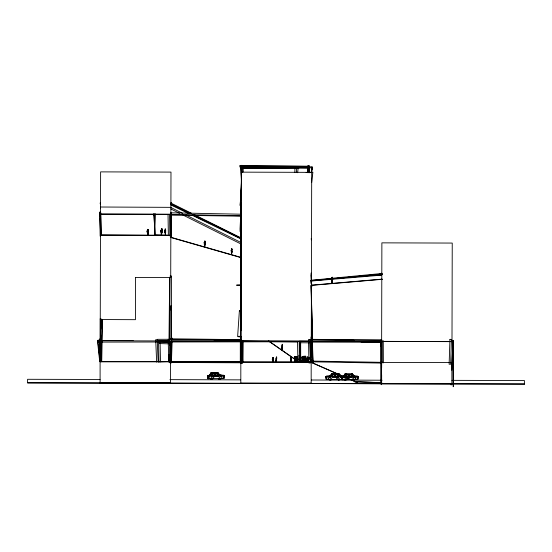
<?xml version="1.0" encoding="UTF-8"?>
<svg xmlns="http://www.w3.org/2000/svg" width="552" height="552" viewBox="0 0 552 552"><rect width="100%" height="100%" fill="white"/><g stroke="black" fill="none" stroke-linecap="round" stroke-linejoin="round"><path stroke-width="0.83" d="M100.423 236.221L100.423 213.044M100.471 235.242L154.525 235.373M100.519 214.135L170.879 214.307L100.519 214.093M135.544 277.463L170.72 277.552M170.823 235.414L100.471 235.117L168.25 235.366L159.673 235.387M170.913 341.343L170.906 362.664L170.306 362.678M171.548 214.031L171.527 237.112M240.299 362.505L240.327 341.267M273.047 362.595L273.192 360.132L272.757 360.063L272.847 362.671M27.6 382.853L524.393 384.047L27.6 382.853L27.607 379.293L100.057 379.472M100.512 217.453L100.209 340.777L168.85 340.95M100.519 215.735L100.623 171.879L170.982 172.093L170.72 277.511M135.544 277.421L135.44 319.677L100.257 319.546M240.934 362.719L240.948 352.052M240.976 330.71L241.162 202.667M240.92 341.046L241.341 172.148L311.701 172.362L311.28 341.219L240.92 341.005L240.624 363.582M242.431 362.719L242.438 361.194M242.438 359.669L242.466 341.377M381.653 374.794L381.632 383.143M381.639 367.853L381.68 363.671M524.393 384.088L524.4 380.528L451.95 380.349M241.624 166.856L241.631 165.331M241.928 166.828L241.935 165.303M294.775 359.111L294.851 362.636M331.904 376.678L331.918 374.146L337.983 374.001L337.969 377.382L331.904 377.52M170.071 277.483L169.505 362.657L171.023 362.671L171.596 276.055L170.078 276.041M243.004 361.76L243.204 340.874M294.858 172.403L294.892 168.657M296.389 172.424L296.424 168.67M296.948 358.496L297.383 357.724L297.68 359.994L297.473 360.566L296.762 358.034L297.079 360.352L296.714 360.76L296.189 358.158L296.873 357.896L297.031 356.889L296.5 357.475L296.907 358.193L297.024 356.909L296.569 356.978L296.424 358.02M307.788 172.624L307.823 168.443M307.837 167.049L307.85 165.655L309.368 165.669L309.355 167.063M309.306 172.638L309.341 168.457M168.767 362.015L168.843 354.895M168.995 340.646L169.671 277.242M170.844 310.031L170.892 305.753M241.162 309.782L241.3 297.652M380.245 274.537L380.252 273.55L381.839 273.564M240.865 339.563L240.893 337.306M241.231 310.99L241.5 289.938M326.501 377.264L326.473 379.314L328.53 379.334M171.016 213.617L170.996 215.149L240.631 216.184M308.389 172.362L308.444 168.298M381.239 362.65L381.018 384.178L381.349 362.692M100.416 350.389L100.733 334.85M100.85 329.199L101.05 319.311M101.713 361.719L102.575 319.346M153.663 213.81L153.629 215.335L154.27 214.735M102.141 320.112L101.044 361.601L99.877 361.574L100.975 320.084M154.905 213.79L154.622 234.503L155.133 213.859M331.876 374.691L331.897 373.849L332.739 373.842M338.155 374.635L338.176 373.794L331.959 373.842L331.711 374.711L337.969 374.663L338.217 373.787M240.817 203.253L241.479 179.386M241.686 171.851L241.79 168.077M241.824 166.821L241.859 165.565L243.335 165.607L243.301 166.863M243.163 171.886L243.266 168.118M296.569 360.014L296.81 358.248L297.452 358.627L296.886 362.567L297.142 359.518L296.762 359.476L296.507 362.416M101.32 357.109L101.368 355.654M241.5 290.124L241.183 299.805L241.5 295.9M170.872 357.344L171.424 341.302M171.479 339.701L171.534 338.093L172.245 338.135L172.189 339.735M172.134 341.343L171.417 362.195L170.706 362.153M332.214 280.126L332.125 282.845L332.145 278.256L332.014 280.885M451.184 383.564L451.129 385.034L451.294 383.516M451.805 367.363L452.93 340.812L451.798 370.261M161.708 232.627L162.329 230.122L161.55 229.784L161.149 231.619L161.177 234.358L161.653 234.303L161.695 231.322L161.191 231.233L160.901 232.047L161.708 232.627L160.998 231.84M307.05 362.153L306.836 359.545L307.505 359.607L307.795 362.588M345.807 374.78L345.849 373.945M352.086 374.767L352.128 373.932L345.787 373.939L346.111 374.815L352.355 374.801L352.031 373.925M239.996 229.611L241.293 204.516M357.965 379.141L357.786 376.595L357.461 376.816M241.507 181.498L240.168 205.517L241.486 186.521M242.004 172.645L242.218 168.85M242.259 172.617L242.328 171.355M282.238 347.484L282.155 348.181L282.224 345.373L282.1 349.968L282.355 346.87L282.3 347.725M296.486 360.532L296.631 358.22L296.162 357.882L296.472 362.195L296.962 359.028M326.225 378.348L326.508 376.795M296.859 358.241L296.907 357.199L296.521 356.93L296.424 357.358M294.547 358.6L294.602 357.379L294.954 358.938L294.533 358.255L294.809 356.689L294.623 358.503M326.46 377.561L326.342 379.341L326.246 376.574L326.087 379.12M207.897 378.417L208.173 375.608M300.178 357.303L300.171 356.212M304.235 362.588L304.559 359.607L305.187 359.545L304.918 362.153M276.186 362.485L276.338 358L276.78 358.303L276.214 361.18L276.587 359.552L276.511 360.836L275.959 360.29L276.179 359.483L276.172 362.588M171.079 203.847L170.858 202.894M147.729 235.428L147.86 233.22L148.212 233.275L147.984 235.525M332.138 281.092L332.207 280.34M273.316 362.202L273.095 361.36L273.233 362.588M276.283 362.581L276.283 360.739L276.428 362.512M304.897 358.759L304.939 357.261L305.532 357.489L305.18 360.428L305.394 358.772L305.428 360.056L304.732 359.593M308.941 167.332L308.844 165.917M294.899 360.532L294.699 357.786L294.409 358.952L294.899 360.532L294.961 359.925M297.659 172.728L298.149 167.96M165.565 232.868L165.448 235.124L165.731 230.343L165.22 230.094L165.138 228.976L165.524 229.052L164.945 232.427L165.572 232.909L165.007 232.206M295.851 357.13L296.272 356.502L296.258 357.82L295.865 357.213M302.455 360.428L302.558 359.152L303.076 359.09L303.089 360.228L302.303 360.077L302.862 356.488C301.53 356.564 302.448 358.193 303.414 358.165L302.896 362.216L302.351 362.14L302.848 359.317L302.317 359.179L302.013 359.883L301.82 360.656L302.406 360.822L303.096 359.711L302.606 357.627L301.73 357.931L302.517 360.456L303.096 359.711M311.687 182.602L312.887 172.176L306.146 172.5M311.632 171.748L312.177 168.043L311.632 172.341M303.345 359.373L303.586 360.118L303.421 357.282L303.345 362.333L303.455 357.551L303.579 359.89L303.503 358.979M332.028 277.801L332.332 277.125L332.297 279.415L332.118 277.276L332.29 278.477L332.049 277.966M307.312 362.567L307.526 360.836L308.009 360.898L307.809 362.174M148.108 232.351L148.053 233.303L147.205 232.792L147.639 230.481L148.44 230.757L147.812 233.662L147.646 232.171L148.115 232.019M358.262 376.609L358.02 377.754L358.22 376.685M224.105 376.809L224.257 375.85M294.699 360.573L294.747 359.242L294.395 360.677L294.678 360.918L294.809 359.573L295.058 362.34L294.837 359.255M295.969 361.001L296.169 360.242M207.731 376.009L207.8 376.837M207.752 375.919L207.8 378.665L211.885 378.575M296.286 357.441L296.383 357.006L296.873 357.241L296.852 357.931M311.335 239.471L311.487 238.795L311.39 239.83M297.473 360.566L297.659 359.78M272.688 360.47L272.943 358.607L273.633 358.917L273.302 361.436L272.536 360.898L272.426 359.131L272.971 358.869L273.509 361.063L272.929 361.194L272.736 360.477L273.281 361.236M304.497 360.904L303.752 361.091L304.283 359.628L304.911 359.773L304.497 360.904L303.662 358.372L304.718 358.075L305.311 360.38L304.456 360.911L305.228 360.166M312.384 168.215L312.556 167.408M296.707 358.724L296.631 357.586L297.79 360.304L297.763 359.131L297.286 361.125L297.645 362.298L297.845 358.22L297.424 357.986L297.314 358.883L296.707 358.724L296.783 358.296L297.349 358.627L297.148 360.642L296.479 360.435M296.679 360.415L296.514 361.132L296.086 360.904L296.596 359.469L296.679 360.415L296.948 359.725L296.5 359.545M307.637 360.911L308.32 358.386L307.229 358.089L306.608 360.387L307.637 360.911L306.705 360.173M282.037 347.967L282.251 347.27M299.95 357.475L299.998 356.557M325.949 377.209L326.253 376.243L328.744 376.084M296.238 360.401L296.12 357.62L295.644 358.282L296.238 360.401L296.458 359.738M339.107 375.822L338.852 376.581L341.695 377.05L341.943 376.291L340.039 375.981M210.478 374.525L210.961 373.152L212.962 373.262L211.754 376.692M343.951 376.906L344.213 376.216M344.469 375.532L344.986 374.159L346.815 374.256L346.552 374.946M345.517 377.692L346.297 375.629M343.861 376.892L344.137 376.209M344.413 375.526L344.972 374.152M354.384 376.105L353.991 377.037L351.879 375.043L352.279 374.111L354.384 376.105L352.252 374.111L351.879 374.587M209.746 375.884L210.043 375.201L208.049 375.47L208.725 376.243L211.533 375.746L210.864 374.974M210.333 374.518L210.919 373.145L212.299 373.214M299.184 341.515L299.488 362.409M296.079 360.201L296.424 359.518M330.4 375.974L329.868 376.975L325.763 377.237L326.287 376.243L330.406 375.974L329.578 376.029M296.714 360.76L297.052 360.125M312.377 167.739L312.17 168.112M312.094 168.25L311.611 169.616L312.363 168.256M207.711 376.174L208.118 375.477M341.936 376.754L341.971 377.761M154.305 235.042L171.175 235.221M170.892 235.628L171.154 235.249M297.121 360.146L296.638 360.836L297.073 359.925M312.163 339.756L312.549 339.238M339.432 379.514L338.935 380.169L337.3 378.941M330.676 380.08L331.545 379.031L329.44 377.292L328.164 378.831L329.744 380.128M330.889 380.045L331.773 378.996M330.848 376.961L331.835 375.795M330.634 376.995L332.752 374.491L331.973 374.001L331.379 374.663L331.973 374.001M158.596 361.85L169.147 361.505M170.803 362.471L171.706 361.498M240.582 230.17L239.72 231.033L241.321 231.053M330.103 376.968L332.2 374.953L331.738 374.028L329.641 376.05L329.999 376.754M217.881 373.345L220.262 375.112L221.925 375.181M220.013 375.346L218.199 373.117L218.04 374.056L220.11 376.05L220.262 375.112L219.517 375.043L220.414 376.057L224.422 376.278L223.525 375.27M220.138 378.707L219.116 379.59L218.281 378.624M354.039 380.149L355.598 378.831M342.143 376.623L342.502 376.34M342.233 379.438L341.874 379.721L341.929 379.1L341.847 379.714L342.619 379.486L342.861 376.381L342.088 376.616M211.74 378.472L210.657 379.3L210.16 378.651M354.198 376.547L353.473 377.064L351.32 374.594L352.031 374.083L354.205 376.547L352.031 374.083M381.749 273.164L380.935 273.675L381.432 274.523L382.253 274.013M357.862 376.754L357.675 377.747M100.719 338.962L98.118 340.425L98.242 341.936L100.643 340.591M299.439 362.064L312.632 361.967L311.666 362.436M307.74 166.435L308.313 166.166M307.498 167.994L308.223 167.663M311.038 238.968L311.487 238.795M223.263 378.361L224.022 378.41L223.629 375.608M340.467 376.229L339.459 376.505L338.141 374.152L339.149 373.876L340.474 376.222L339.149 373.876L338.307 374.125L338.659 374.753M171.134 213.658L171.334 234.89M344.006 376.153L342.088 376.478L342.433 377.244L345.262 376.747L344.924 375.981M100.823 318.69L100.733 327.329M100.285 361.898L99.836 338.921L100.195 357.303M310.873 280.299L381.915 273.495L381.97 274.047L310.928 280.851M310.748 285.232L382.129 279.119M311.024 285.412L382.412 279.298M312.246 280.395L381.598 274.592L381.646 275.144L310.693 281.078M240.437 165.683L241.955 165.579M299.35 361.919L300.861 361.822L299.536 341.564M339.604 375.36L339.038 373.994L337.251 374.111L338.604 377.533M169.574 339.715L168.139 339.784L168.857 361.47M296.7 359.538L297.142 359.518L297.128 360.608L296.596 360.352M310.928 341.985L311.776 341.95M356.433 376.63L357.461 376.602M342.137 379.679L345.214 379.61M346.235 379.59L350.341 379.493M355.474 379.376L357.523 379.327L357.475 377.285L354.239 377.037L353.632 376.043L357.724 376.264L358.338 377.257L357.517 377.216M345.58 379.659L357.834 379.369L357.779 376.643L342.461 377.002L342.516 379.728L344.558 379.679L345.062 380.321M212.83 378.637L223.926 378.382L223.884 375.664L208.76 376.002L208.801 378.727M380.459 340.184L381.97 340.156M100.816 318.435L100.271 318.442L100.271 339.266M241.334 285.025L236.532 285.163L240.644 285.142M169.16 361.746L241.272 361.422M168.988 339.28L157.624 339.321L157.624 340.846L168.995 340.805M171.154 339.639L240.762 339.432L240.762 340.963L171.161 341.17M171.113 361.981L241.093 361.753M171.079 362.071L240.265 361.85M133.177 340.529L97.732 340.591L97.732 342.095L168.629 341.978M310.893 340.239L381.446 340.06M170.989 341.971L241.1 341.854M243.46 341.847L297.811 341.757M310.9 341.743L382.246 341.564M100.961 361.795L169.602 361.795M311.176 362.057L240.817 361.981L240.817 383.302L311.176 383.302L311.176 361.981M241.672 362.14L295.727 362.14M300.881 362.14L311.176 362.14M216.212 372.924L211.685 372.931L212.306 373.821L218.475 373.807L217.854 372.924M211.858 372.938L218.102 372.938M100.098 382.874L170.458 382.874M100.098 383.033L170.458 383.033M240.817 383.219L311.176 383.219M240.817 383.385L311.176 383.385M171.817 339.459L241.321 339.528M171.817 340.977L241.321 341.046M240.941 361.877L240.831 341.557M242.852 166.166L308.064 166.4L308.064 167.925L299.267 167.891M100.54 207.014L170.892 207.352M451.991 341.571L381.639 341.357L381.88 242.852L452.24 243.066L451.991 341.653L382.495 341.398M241.783 341.046L308.706 341.212M169.919 379.645L240.644 379.866M311.369 379.997L382.087 380.218M311.031 341.95L381.832 342.247M300.343 362.34L309.734 362.388M311.093 362.491L312.805 362.498M171.23 362.16L240.969 362.464M170.444 362.471L241.024 362.781M299.322 341.226L309.251 341.295M299.308 342.751L309.237 342.82M298.86 362.34L305.691 362.388M381.032 274.544L382.619 274.558M308.63 166.235L239.844 165.427L239.837 166.945L242.128 166.973M299.446 167.649L308.616 167.753M241.086 310.748L239.389 310.735L237.629 336.61L241.017 336.644M311.445 339.321L381.377 340.177M326.508 376.588L327.536 376.595M337.796 376.726L338.818 376.733M331.607 379.376L337.762 379.452M241.265 336.354L238.367 336.313L238.705 336.81L240.879 336.837M170.747 338.797L240.982 339.666M214.176 340.86L297.445 341.895M337.541 379.486L326.287 379.341L326.315 376.616L341.66 376.809L341.633 379.534L339.583 379.507M241.134 310.707L239.43 310.686L240.237 310.886M211.568 373.111L217.647 373.2M311.418 361.07L382.936 362.36L382.991 363.092M311.473 361.801L381.404 363.064M170.803 212.803L241.3 214.21M169.954 214.314L241.272 215.735M311.818 339.508L353.991 340.315M361.001 341.957L379.741 342.316M168.353 342.316L159.597 342.054L159.549 343.579L168.312 343.841M154.27 235.097L165.076 235.442M381.777 382.633L354.487 381.701L380.721 382.715M304.897 358.745L305.263 358.766L305.408 362.278L305.456 360.021L305.125 360.691L304.207 360.532L304.732 358.345L305.635 358.627L305.228 361.85L304.959 360.173M353.618 376.043L357.779 376.271L358.027 377.223M219.496 375.043L223.677 375.277M311.452 286.046L311.839 286.108M312.301 362.402L312.736 362.485M299.777 357.275L300.529 357.441M170.451 237.153L240.644 257.287M240.803 257.577L170.616 237.443M344.344 376.637L343.565 376.402L344.862 374.035L345.925 374.304L344.641 376.671L343.579 376.402L344.876 374.035L345.655 374.27M211.395 373.262L210.85 373.028L209.525 375.394L210.07 375.622M171.037 204.419L189.074 213.175M192.682 214.928L240.789 238.285M170.803 204.895L188.246 213.362M191.855 215.114L241.162 239.057M170.927 203.101L191.565 213.334M194.621 214.852L239.727 237.215L239.492 237.691L193.621 214.949M170.692 203.578L190.564 213.438M170.602 207.352L182.664 213.376M186.01 215.052L240.948 242.494L240.486 243.742L182.871 214.956M170.809 208.932L179.517 213.286M341.764 379.258L342.205 379.528L341.943 376.423L341.246 376.195L341.529 379.293L342.226 379.521L341.909 376.429L341.467 376.16L341.647 378.017M240.865 167.422L241.534 168.595L241.286 167.704M240.824 167.394L241.065 167.553M326.115 376.74L326.301 377.734M268.658 340.957L298.425 361.65M268.486 340.957L298.246 361.65M296.548 357.641L297.473 358.91L296.99 359.186L296.638 358.786M204.923 244.909L204.247 244.37L204.599 242.08L205.178 242.39L204.923 244.909L204.316 244.156M328.385 378.796L329.434 379.666M306.802 359.952L307.699 360.711M231.826 252.581L231.226 252.071L231.598 249.759L232.095 250.028L231.543 252.933L231.895 251.298L231.826 252.581L231.295 251.857M342.199 376.816L342.44 378.086M147.287 232.571L148.053 233.303M291.07 359.276L291.394 360.836L290.959 360.408L290.932 358.324L291.408 362.629M170.975 213.058L171.251 214.88L170.851 212.927L171.217 213.313M272.612 360.684L273.302 361.436M352.128 375.871L353.121 377.023M352.21 379.065L353.522 380.59M217.999 373.09L220.096 375.553M217.75 374.87L218.73 376.022M161.129 231.647L161.274 232.378L161.971 232.261L161.557 230.046L160.887 230.287L161.722 232.42M332.097 374.504L331.752 374.028L329.813 376.285M290.973 360.187L291.394 360.836M276.028 360.077L276.511 360.836M165.062 231.985L165.517 232.702M294.699 360.166L294.947 360.87L294.575 359.331M294.947 360.87L294.671 359.2M303.31 359.587L303.586 360.118M338.252 376.133L338.535 376.816M340.377 377.416L339.031 374.001M305.014 359.552L305.587 359.662L304.987 357.523L304.566 357.855L304.78 358.731M294.989 362.547L294.526 360.47L294.713 362.271M291.511 362.491L290.973 358.71M224.25 375.808L224.098 376.768M294.996 362.643L294.809 359.573L294.699 361.249L294.678 360.891M302.275 362.222L301.978 360.442L302.372 360.373L302.772 362.574M304.097 362.16L303.904 360.884L304.373 360.822L304.656 362.56M296.031 362.16L296.031 360.339L296.376 362.547L296.514 360.691L296.714 362.443M294.782 361.215L294.713 360.78L294.92 362.222M296.176 359.869L296.003 358.262M290.932 358.503L290.869 358.069L291.097 359.214L290.676 358.979L290.911 357.668L291.104 359.007M297.238 362.326L297.259 360.477L297.487 362.209M294.796 361.539L294.913 362.54M291.359 362.519L291.242 359.552L291.373 362.588M223.802 377.644L223.843 378.154L223.753 377.644M357.523 377.575L357.661 379.362L357.786 376.595L357.882 378.375M240.534 167.035L241.521 180.525M298.908 355.164L299.26 360.573M311.059 273.033L311.797 286.516M240.713 309.934L240.782 311.218M155.071 234.8L153.953 214.045L154.967 234.821M158.176 362.015L157.223 339.646L155.698 339.708L156.651 362.084M170.837 358.531L170.989 362.347M169.043 339.376L169.098 340.901M168.574 339.549L168.636 341.067M169.167 354.784L169.195 355.543M170.872 338.493L170.92 340.011M241.169 169.022L241.472 178.151M169.595 340.487L169.754 345.138M170.313 362.181L170.34 362.954M311.57 341.578L312.149 361.636L310.645 361.663L310.562 358.8M311.466 340.681L312.094 362.022L310.576 362.064L309.948 340.729M242.1 341.716L242.673 361.429M240.582 341.757L240.948 354.432M100.512 207.034L100.54 207.931M308.858 169.519L308.927 172.169M311.045 281.755L311.08 283.245M311.155 286.233L312.453 340.032M312.487 341.529L312.894 362.478L312.391 341.557M311.059 286.26L312.356 340.06M312.266 342.012L312.715 361.753L312.37 361.746L311.921 342.005M311.059 337.017L311.121 339.991M311.155 341.481L311.19 342.964M297.487 341.833L297.97 362.436M380.494 341.716L380.583 346.318M310.39 361.036L310.424 362.574M160.487 361.822L160.094 342.495L158.569 342.523L158.962 361.85M311.059 274.827L311.224 283.79M311.266 286.033L312.28 339.797M312.308 341.288L312.708 362.195M100.195 216.908L100.105 212.099L99.746 212.092L100.16 236.139L100.526 236.146L100.222 218.516M310.914 359.373L310.955 361.615M309.361 357.151L309.396 359.4M169.547 214.328L169.899 235.925M168.029 214.355L168.353 234.407M381.335 362.919L381.391 368.729M381.453 375.995L381.529 384.709L381.025 362.892M309.513 167.608L309.555 172.804M307.988 167.615L308.03 172.81M300.329 342.771L300.385 357.082M240.486 238.912L240.486 239.878M171.389 202.549L171.396 203.522M171.003 305.994L171.168 339.432M171.175 340.853L171.286 362.906L170.906 362.912L170.844 351.527M100.471 204.192L100.471 204.723M100.209 202.874L100.216 203.854M168.753 339.646L168.76 341.177M341.929 376.291L341.929 377.009M300.661 342.268L300.695 361.305M100.271 342.247L100.271 349.685M165.255 229.308L165.483 230.17L165.572 229.08L165.255 229.308M346.159 374.946L346.159 376.63L348.567 376.726L348.574 375.043L346.159 374.946M380.556 342.219L380.528 362.623L382.039 362.623L382.067 342.226L380.556 342.219M161.626 228.99L161.977 229.908L162.157 228.832L161.626 228.99M204.647 241.286L204.909 242.19L205.02 241.107L204.647 241.286M290.973 357.454C291.09 358.69 290.455 355.75 291.056 358.262L290.987 356.999L290.973 357.454M302.034 357.082L302.089 357.731C302.875 357.834 302.889 356.551 302.11 356.647L302.034 357.082M304.048 357.523L304.104 358.172C305.021 358.338 305.042 356.944 304.131 357.089L304.048 357.523M453.144 340.812L453.268 386.697L453.144 340.812M165.358 232.364L165.324 234.69L165.138 231.585L165.358 232.364M204.592 244.122L204.647 245.274L204.964 243.632L204.592 244.122M241.01 203.343L240.679 362.892L241.01 203.343M282.382 345.621L282.348 346.539L282.431 344.262L282.369 345.593M305.29 356.233L305.249 357.323L305.29 356.233M171.092 212.989L170.968 236.794L171.092 212.989M240.872 341.115L240.762 363.568L242.28 363.575L242.39 341.122L240.872 341.115M272.798 357.793L273.095 358.814L273.323 357.586L272.798 357.793M294.54 356.937L294.733 358.269L294.54 356.937M240.589 340.605L240.451 361.56L240.589 340.605M165.248 232.144L165.303 233.275L165.579 231.619L165.248 232.144M281.782 348.45C281.672 352.21 282.293 348.243 281.782 348.45M282.293 345.014L282.051 345.435L282.21 344.351L282.293 345.014M282.355 347.291L282.382 348.001L282.244 345.635L282.355 347.291M204.447 243.922L204.606 246.661L204.833 243.605L204.468 243.535L204.619 244.674L205.102 244.536L204.633 242.342L204.192 242.604L204.447 243.956M231.398 252.664L231.495 254.355L231.778 251.284L231.398 252.664M303.462 357.178L303.49 356.15L303.538 358.441L302.875 358.779L302.054 358.207L302.344 357.261L303.483 358.434L303.441 357.192M171.058 213.962L170.747 235.366L171.058 213.962M304.794 356.143L305.111 357.461L305.228 356.206L304.794 356.143M208.359 375.815L208.339 376.871L208.794 377.14L208.815 376.084L208.359 375.815M273.288 360.47L273.047 361.801L272.95 360.29L273.288 360.47M204.688 245.136C204.35 248.862 205.275 245.067 204.688 245.136M276.269 357.489L276.49 358.22L276.683 356.985L276.269 357.489M295.051 358.841L295.141 360.387L294.747 358.041L295.051 358.841M305.028 356.944L304.752 358.296L304.2 357.786L304.352 357.061L305.028 356.944L305.049 358.414L304.366 358.138L305.104 356.868M295.789 357.02L295.817 357.682L296.196 356.827L295.858 356.585L295.789 357.02M147.425 231.95L147.688 235.069L148.15 234.98L147.922 231.999L147.425 231.95M273.412 357.627L273.316 358.717L272.971 357.806L273.412 357.627M294.485 357.144L294.499 357.806L294.547 356.716L294.485 357.144M449.949 339.356L449.128 364.203L450.639 364.251L451.453 339.404L449.949 339.356M231.585 252.802C231.219 256.542 232.088 252.678 231.585 252.802M204.502 241.265L204.764 242.293L204.951 241.065L204.502 241.265M306.974 356.951L307.326 358.296L307.712 357.061L306.974 356.951M161.812 231.654L161.853 232.82L161.439 232.965L161.398 231.467L161.812 231.654M297.549 356.578L297.528 357.938L297.148 357.289L297.176 356.764L297.625 358.869L297.128 358.324L297.259 357.372L297.507 357.62L297.086 357.572L297.549 356.578M231.674 248.966L231.861 249.842L231.999 248.759L231.674 248.966M147.474 229.349L147.791 230.688L148.046 229.446L147.474 229.349M161.432 228.963L161.674 230.005L162.04 228.79L161.432 228.963M208.021 375.601L207.8 378.707L208.904 378.486L209.125 375.381L208.021 375.601M147.674 229.929L148.081 230.57L148.157 229.48L147.674 229.929M276.428 357.206L276.566 358.103L276.724 357.02L276.428 357.206M307.933 357.537L307.837 358.193C306.912 358.317 307.022 356.93 307.899 357.103L307.933 357.537M231.536 248.959C231.371 250.78 232.364 248.904 231.571 248.635L231.536 248.959M331.793 281.065L331.842 283.3L331.793 281.065M380.162 274.247L380.08 275.213L381.625 274.882L381.715 273.923L380.162 274.247M295.693 360.221L296.044 360.787L296.065 359.117L295.693 360.221M296.942 360.408L297.259 360.918L297.597 359.407L296.942 360.408M331.683 280.899L331.883 281.437L332.097 279.809L331.683 280.899M281.706 347.96L281.893 348.533L282.141 346.891L281.706 347.96M161.522 232.53L161.439 234.835L161.874 232.613L161.522 232.53M295.969 357.227L295.837 358.138L296.389 358.772L295.969 357.227M294.589 357.965L294.651 358.627L294.589 357.965M165.352 231.053L164.675 230.957L165.379 229.715L165.352 231.053M276.414 358.959L275.8 358.793L276.504 357.634L276.414 358.959M231.654 250.822L231.026 250.594L231.771 249.38L231.654 250.822M204.709 243.032L203.978 242.873L204.785 241.714L204.709 243.032M304.414 357.71L304.035 358.648L304.952 359.235L305.753 358.89L304.414 357.71M272.998 359.656L272.205 359.4L273.157 358.241L273.406 359.186L272.998 359.656M147.743 231.433L146.818 231.309L147.888 230.101L148.177 231.04L147.743 231.433M210.809 373.028L209.553 375.394L210.836 375.671L212.099 373.304L210.809 373.028M161.557 230.743L160.639 230.543L161.826 229.425L162.04 230.384L161.557 230.743M307.257 359.041L306.125 358.897L307.561 357.717L307.94 358.662L307.257 359.041M337.445 377.333L336.506 378.568L338.666 380.211L339.604 378.976L337.445 377.333M217.902 373.083L217.495 373.601L219.641 376.078L220.062 375.553L217.902 373.083M330.814 375.325L330.324 375.905L330.827 375.325M341.888 376.623L341.64 377.947L341.888 376.623M165.255 230.363L164.875 230.681L165.317 232.716L165.731 232.516L165.255 230.363M220.862 376.374L218.778 378.127L220.027 379.645L222.111 377.892L220.862 376.374M354.674 377.354L352.59 379.114L353.873 380.632L355.957 378.879L354.674 377.354M212.962 376.492L210.857 378.154L211.789 379.376L213.893 377.713L212.962 376.492M231.626 250.022L231.24 250.325L231.578 252.374L231.999 252.202L231.626 250.022M276.359 358.262L276.297 360.608L276.676 360.463L276.359 358.262M346.69 377.485L344.551 379.155L345.497 380.376L347.636 378.707L346.69 377.485M101.202 235.186L100.671 212.513L101.202 235.186M147.674 230.743L147.046 231.033L147.612 233.082L148.281 232.916L147.674 230.743M97.807 340.329L97.469 340.46L99.719 361.719L100.057 361.588L97.807 340.329M307.25 358.351L306.353 358.627L307.002 360.677L307.926 360.525L307.25 358.351M308.064 361.118L307.471 361.277L307.133 359.773L307.774 359.628L308.064 361.118M334.65 374.815L332.449 374.932L332.463 376.63L334.671 376.512L334.65 374.815M337.927 374.794L335.512 374.918L335.54 376.595L337.955 376.478L337.927 374.794M310.003 339.487L308.492 339.514L308.954 362.974L310.465 362.94L310.003 339.487M383.254 341.046L381.729 341.053L381.832 362.326L383.357 362.319L383.254 341.046M298.873 167.663L240.727 167.856L240.734 168.381L298.88 168.188L298.873 167.663M312.08 166.842L240.789 166.883L240.789 167.843L312.08 167.801L312.08 166.842M170.458 361.629L100.098 361.629L100.098 382.95L170.458 382.95L170.458 361.629M451.888 362.505L381.536 362.505L381.536 383.743L451.888 383.743L451.888 362.505M352.135 374.228L346.083 374.152L346.152 377.533L352.204 377.609L352.135 374.228M218.212 373.235L212.244 373.152L212.389 376.54L218.35 376.623L218.212 373.235M351.631 375.022L349.43 374.932L349.444 376.63L351.638 376.726L351.631 375.022M214.762 374.049L212.389 373.952L212.423 375.636L214.797 375.733L214.762 374.049M217.771 374.035L215.618 373.939L215.659 375.643L217.812 375.733L217.771 374.035M100.174 212.182L100.498 235.545L100.174 212.182M452.716 340.322L453.095 363.133L452.716 340.322M311.859 362.609L311.19 362.374L357.786 382.764L311.859 362.609M325.956 376.802L326.108 377.761L325.956 376.802"/></g></svg>
